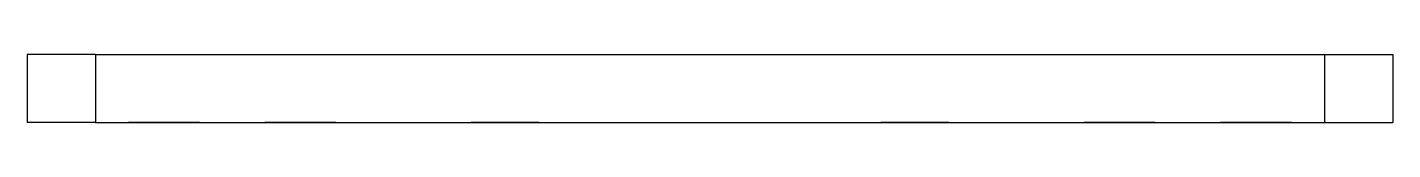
# Model space of a CAD drawing. Extents: x -50 to 50, y -5 to 0.
import ezdxf

# ---------------------------------------------------------------- set-up
doc = ezdxf.new("R2010")
doc.units = 0
doc.layers.get('0').update_dxf_attribs({"linetype": 'continuous'})

# ---------------------------------------------------------------- blocks, each defined once
blk = doc.blocks.new('FILLET')
at = {"color": 0}
for p, q in [((-50, 0), (-50, -5)), ((-45, 0), (45, 0)), ((-45, 0), (-45, -5)), ((45, 0), (45, -5)), ((50, 0), (50, -5)), ((-45, -5), (45, -5))]:
    blk.add_line(p, q, dxfattribs=at)
for points in [[(-45, 0), (-45.05, 0), (-45.1, 0), (-45.15, 0), (-45.2, 0), (-45.25, 0), (-45.3, 0), (-45.35, 0), (-45.4, 0), (-45.45, 0), (-45.5, 0), (-45.55, 0), (-45.6, 0), (-45.65, 0), (-45.7, 0), (-45.75, 0), (-45.8, 0), (-45.85, 0), (-45.9, 0), (-45.95, 0), (-46, 0), (-46.05, 0), (-46.1, 0), (-46.15, 0), (-46.2, 0), (-46.25, 0), (-46.3, 0), (-46.35, 0), (-46.4, 0), (-46.45, 0), (-46.5, 0), (-46.55, 0), (-46.6, 0), (-46.65, 0), (-46.7, 0), (-46.75, 0), (-46.8, 0), (-46.85, 0), (-46.9, 0), (-46.95, 0), (-47, 0), (-47.05, 0), (-47.1, 0), (-47.15, 0), (-47.2, 0), (-47.25, 0), (-47.3, 0), (-47.35, 0), (-47.4, 0), (-47.45, 0), (-47.5, 0), (-47.55, 0), (-47.6, 0), (-47.65, 0), (-47.7, 0), (-47.75, 0), (-47.8, 0), (-47.85, 0), (-47.9, 0), (-47.95, 0), (-48, 0), (-48.05, 0), (-48.1, 0), (-48.15, 0), (-48.2, 0), (-48.25, 0), (-48.3, 0), (-48.35, 0), (-48.4, 0), (-48.45, 0), (-48.5, 0), (-48.55, 0), (-48.6, 0), (-48.65, 0), (-48.7, 0), (-48.75, 0), (-48.8, 0), (-48.85, 0), (-48.9, 0), (-48.95, 0), (-49, 0), (-49.05, 0), (-49.1, 0), (-49.15, 0), (-49.2, 0), (-49.25, 0), (-49.3, 0), (-49.35, 0), (-49.4, 0), (-49.45, 0), (-49.5, 0), (-49.55, 0), (-49.6, 0), (-49.65, 0), (-49.7, 0), (-49.75, 0), (-49.8, 0), (-49.85, 0), (-49.9, 0), (-49.95, 0), (-50, 0)], [(45, 0), (45.05, 0), (45.1, 0), (45.15, 0), (45.2, 0), (45.25, 0), (45.3, 0), (45.35, 0), (45.4, 0), (45.45, 0), (45.5, 0), (45.55, 0), (45.6, 0), (45.65, 0), (45.7, 0), (45.75, 0), (45.8, 0), (45.85, 0), (45.9, 0), (45.95, 0), (46, 0), (46.05, 0), (46.1, 0), (46.15, 0), (46.2, 0), (46.25, 0), (46.3, 0), (46.35, 0), (46.4, 0), (46.45, 0), (46.5, 0), (46.55, 0), (46.6, 0), (46.65, 0), (46.7, 0), (46.75, 0), (46.8, 0), (46.85, 0), (46.9, 0), (46.95, 0), (47, 0), (47.05, 0), (47.1, 0), (47.15, 0), (47.2, 0), (47.25, 0), (47.3, 0), (47.35, 0), (47.4, 0), (47.45, 0), (47.5, 0), (47.55, 0), (47.6, 0), (47.65, 0), (47.7, 0), (47.75, 0), (47.8, 0), (47.85, 0), (47.9, 0), (47.95, 0), (48, 0), (48.05, 0), (48.1, 0), (48.15, 0), (48.2, 0), (48.25, 0), (48.3, 0), (48.35, 0), (48.4, 0), (48.45, 0), (48.5, 0), (48.55, 0), (48.6, 0), (48.65, 0), (48.7, 0), (48.75, 0), (48.8, 0), (48.85, 0), (48.9, 0), (48.95, 0), (49, 0), (49.05, 0), (49.1, 0), (49.15, 0), (49.2, 0), (49.25, 0), (49.3, 0), (49.35, 0), (49.4, 0), (49.45, 0), (49.5, 0), (49.55, 0), (49.6, 0), (49.65, 0), (49.7, 0), (49.75, 0), (49.8, 0), (49.85, 0), (49.9, 0), (49.95, 0), (50, 0)], [(-45, -5), (-45.05, -5), (-45.1, -5), (-45.15, -5), (-45.2, -5), (-45.25, -5), (-45.3, -5), (-45.35, -5), (-45.4, -5), (-45.45, -5), (-45.5, -5), (-45.55, -5), (-45.6, -5), (-45.65, -5), (-45.7, -5), (-45.75, -5), (-45.8, -5), (-45.85, -5), (-45.9, -5), (-45.95, -5), (-46, -5), (-46.05, -5), (-46.1, -5), (-46.15, -5), (-46.2, -5), (-46.25, -5), (-46.3, -5), (-46.35, -5), (-46.4, -5), (-46.45, -5), (-46.5, -5), (-46.55, -5), (-46.6, -5), (-46.65, -5), (-46.7, -5), (-46.75, -5), (-46.8, -5), (-46.85, -5), (-46.9, -5), (-46.95, -5), (-47, -5), (-47.05, -5), (-47.1, -5), (-47.15, -5), (-47.2, -5), (-47.25, -5), (-47.3, -5), (-47.35, -5), (-47.4, -5), (-47.45, -5), (-47.5, -5), (-47.55, -5), (-47.6, -5), (-47.65, -5), (-47.7, -5), (-47.75, -5), (-47.8, -5), (-47.85, -5), (-47.9, -5), (-47.95, -5), (-48, -5), (-48.05, -5), (-48.1, -5), (-48.15, -5), (-48.2, -5), (-48.25, -5), (-48.3, -5), (-48.35, -5), (-48.4, -5), (-48.45, -5), (-48.5, -5), (-48.55, -5), (-48.6, -5), (-48.65, -5), (-48.7, -5), (-48.75, -5), (-48.8, -5), (-48.85, -5), (-48.9, -5), (-48.95, -5), (-49, -5), (-49.05, -5), (-49.1, -5), (-49.15, -5), (-49.2, -5), (-49.25, -5), (-49.3, -5), (-49.35, -5), (-49.4, -5), (-49.45, -5), (-49.5, -5), (-49.55, -5), (-49.6, -5), (-49.65, -5), (-49.7, -5), (-49.75, -5), (-49.8, -5), (-49.85, -5), (-49.9, -5), (-49.95, -5), (-50, -5)], [(-37.4, -5), (-37.45, -5), (-37.5, -5), (-37.55, -5), (-37.6, -5), (-37.65, -5), (-37.7, -5), (-37.75, -5), (-37.8, -5), (-37.85, -5), (-37.9, -5), (-37.95, -5), (-38, -5), (-38.05, -5), (-38.1, -5), (-38.15, -5), (-38.2, -5), (-38.25, -5), (-38.3, -5), (-38.35, -5), (-38.4, -5), (-38.45, -5), (-38.5, -5), (-38.55, -5), (-38.6, -5), (-38.65, -5), (-38.7, -5), (-38.75, -5), (-38.8, -5), (-38.85, -5), (-38.9, -5), (-38.95, -5), (-39, -5), (-39.05, -5), (-39.1, -5), (-39.15, -5), (-39.2, -5), (-39.25, -5), (-39.3, -5), (-39.35, -5), (-39.4, -5), (-39.45, -5), (-39.5, -5), (-39.55, -5), (-39.6, -5), (-39.65, -5), (-39.7, -5), (-39.75, -5), (-39.8, -5), (-39.85, -5), (-39.9, -5), (-39.95, -5), (-40, -5), (-40.05, -5), (-40.1, -5), (-40.15, -5), (-40.2, -5), (-40.25, -5), (-40.3, -5), (-40.35, -5), (-40.4, -5), (-40.45, -5), (-40.5, -5), (-40.55, -5), (-40.6, -5), (-40.65, -5), (-40.7, -5), (-40.75, -5), (-40.8, -5), (-40.85, -5), (-40.9, -5), (-40.95, -5), (-41, -5), (-41.05, -5), (-41.1, -5), (-41.15, -5), (-41.2, -5), (-41.25, -5), (-41.3, -5), (-41.35, -5), (-41.4, -5), (-41.45, -5), (-41.5, -5), (-41.55, -5), (-41.6, -5), (-41.65, -5), (-41.7, -5), (-41.75, -5), (-41.8, -5), (-41.85, -5), (-41.9, -5), (-41.95, -5), (-42, -5), (-42.05, -5), (-42.1, -5), (-42.15, -5), (-42.2, -5), (-42.25, -5), (-42.3, -5), (-42.35, -5), (-42.4, -5), (-42.45, -5), (-42.5, -5), (-42.55, -5), (-42.6, -5)], [(-27.4, -5), (-27.45, -5), (-27.5, -5), (-27.55, -5), (-27.6, -5), (-27.65, -5), (-27.7, -5), (-27.75, -5), (-27.8, -5), (-27.85, -5), (-27.9, -5), (-27.95, -5), (-28, -5), (-28.05, -5), (-28.1, -5), (-28.15, -5), (-28.2, -5), (-28.25, -5), (-28.3, -5), (-28.35, -5), (-28.4, -5), (-28.45, -5), (-28.5, -5), (-28.55, -5), (-28.6, -5), (-28.65, -5), (-28.7, -5), (-28.75, -5), (-28.8, -5), (-28.85, -5), (-28.9, -5), (-28.95, -5), (-29, -5), (-29.05, -5), (-29.1, -5), (-29.15, -5), (-29.2, -5), (-29.25, -5), (-29.3, -5), (-29.35, -5), (-29.4, -5), (-29.45, -5), (-29.5, -5), (-29.55, -5), (-29.6, -5), (-29.65, -5), (-29.7, -5), (-29.75, -5), (-29.8, -5), (-29.85, -5), (-29.9, -5), (-29.95, -5), (-30, -5), (-30.05, -5), (-30.1, -5), (-30.15, -5), (-30.2, -5), (-30.25, -5), (-30.3, -5), (-30.35, -5), (-30.4, -5), (-30.45, -5), (-30.5, -5), (-30.55, -5), (-30.6, -5), (-30.65, -5), (-30.7, -5), (-30.75, -5), (-30.8, -5), (-30.85, -5), (-30.9, -5), (-30.95, -5), (-31, -5), (-31.05, -5), (-31.1, -5), (-31.15, -5), (-31.2, -5), (-31.25, -5), (-31.3, -5), (-31.35, -5), (-31.4, -5), (-31.45, -5), (-31.5, -5), (-31.55, -5), (-31.6, -5), (-31.65, -5), (-31.7, -5), (-31.75, -5), (-31.8, -5), (-31.85, -5), (-31.9, -5), (-31.95, -5), (-32, -5), (-32.05, -5), (-32.1, -5), (-32.15, -5), (-32.2, -5), (-32.25, -5), (-32.3, -5), (-32.35, -5), (-32.4, -5), (-32.45, -5), (-32.5, -5), (-32.55, -5), (-32.6, -5)], [(-12.5, -5), (-12.55, -5), (-12.6, -5), (-12.65, -5), (-12.7, -5), (-12.75, -5), (-12.8, -5), (-12.85, -5), (-12.9, -5), (-12.95, -5), (-13, -5), (-13.05, -5), (-13.1, -5), (-13.15, -5), (-13.2, -5), (-13.25, -5), (-13.3, -5), (-13.35, -5), (-13.4, -5), (-13.45, -5), (-13.5, -5), (-13.55, -5), (-13.6, -5), (-13.65, -5), (-13.7, -5), (-13.75, -5), (-13.8, -5), (-13.85, -5), (-13.9, -5), (-13.95, -5), (-14, -5), (-14.05, -5), (-14.1, -5), (-14.15, -5), (-14.2, -5), (-14.25, -5), (-14.3, -5), (-14.35, -5), (-14.4, -5), (-14.45, -5), (-14.5, -5), (-14.55, -5), (-14.6, -5), (-14.65, -5), (-14.7, -5), (-14.75, -5), (-14.8, -5), (-14.85, -5), (-14.9, -5), (-14.95, -5), (-15, -5), (-15.05, -5), (-15.1, -5), (-15.15, -5), (-15.2, -5), (-15.25, -5), (-15.3, -5), (-15.35, -5), (-15.4, -5), (-15.45, -5), (-15.5, -5), (-15.55, -5), (-15.6, -5), (-15.65, -5), (-15.7, -5), (-15.75, -5), (-15.8, -5), (-15.85, -5), (-15.9, -5), (-15.95, -5), (-16, -5), (-16.05, -5), (-16.1, -5), (-16.15, -5), (-16.2, -5), (-16.25, -5), (-16.3, -5), (-16.35, -5), (-16.4, -5), (-16.45, -5), (-16.5, -5), (-16.55, -5), (-16.6, -5), (-16.65, -5), (-16.7, -5), (-16.75, -5), (-16.8, -5), (-16.85, -5), (-16.9, -5), (-16.95, -5), (-17, -5), (-17.05, -5), (-17.1, -5), (-17.15, -5), (-17.2, -5), (-17.25, -5), (-17.3, -5), (-17.35, -5), (-17.4, -5), (-17.45, -5), (-17.5, -5)], [(17.5, -5), (17.45, -5), (17.4, -5), (17.35, -5), (17.3, -5), (17.25, -5), (17.2, -5), (17.15, -5), (17.1, -5), (17.05, -5), (17, -5), (16.95, -5), (16.9, -5), (16.85, -5), (16.8, -5), (16.75, -5), (16.7, -5), (16.65, -5), (16.6, -5), (16.55, -5), (16.5, -5), (16.45, -5), (16.4, -5), (16.35, -5), (16.3, -5), (16.25, -5), (16.2, -5), (16.15, -5), (16.1, -5), (16.05, -5), (16, -5), (15.95, -5), (15.9, -5), (15.85, -5), (15.8, -5), (15.75, -5), (15.7, -5), (15.65, -5), (15.6, -5), (15.55, -5), (15.5, -5), (15.45, -5), (15.4, -5), (15.35, -5), (15.3, -5), (15.25, -5), (15.2, -5), (15.15, -5), (15.1, -5), (15.05, -5), (15, -5), (14.95, -5), (14.9, -5), (14.85, -5), (14.8, -5), (14.75, -5), (14.7, -5), (14.65, -5), (14.6, -5), (14.55, -5), (14.5, -5), (14.45, -5), (14.4, -5), (14.35, -5), (14.3, -5), (14.25, -5), (14.2, -5), (14.15, -5), (14.1, -5), (14.05, -5), (14, -5), (13.95, -5), (13.9, -5), (13.85, -5), (13.8, -5), (13.75, -5), (13.7, -5), (13.65, -5), (13.6, -5), (13.55, -5), (13.5, -5), (13.45, -5), (13.4, -5), (13.35, -5), (13.3, -5), (13.25, -5), (13.2, -5), (13.15, -5), (13.1, -5), (13.05, -5), (13, -5), (12.95, -5), (12.9, -5), (12.85, -5), (12.8, -5), (12.75, -5), (12.7, -5), (12.65, -5), (12.6, -5), (12.55, -5), (12.5, -5)], [(32.6, -5), (32.55, -5), (32.5, -5), (32.45, -5), (32.4, -5), (32.35, -5), (32.3, -5), (32.25, -5), (32.2, -5), (32.15, -5), (32.1, -5), (32.05, -5), (32, -5), (31.95, -5), (31.9, -5), (31.85, -5), (31.8, -5), (31.75, -5), (31.7, -5), (31.65, -5), (31.6, -5), (31.55, -5), (31.5, -5), (31.45, -5), (31.4, -5), (31.35, -5), (31.3, -5), (31.25, -5), (31.2, -5), (31.15, -5), (31.1, -5), (31.05, -5), (31, -5), (30.95, -5), (30.9, -5), (30.85, -5), (30.8, -5), (30.75, -5), (30.7, -5), (30.65, -5), (30.6, -5), (30.55, -5), (30.5, -5), (30.45, -5), (30.4, -5), (30.35, -5), (30.3, -5), (30.25, -5), (30.2, -5), (30.15, -5), (30.1, -5), (30.05, -5), (30, -5), (29.95, -5), (29.9, -5), (29.85, -5), (29.8, -5), (29.75, -5), (29.7, -5), (29.65, -5), (29.6, -5), (29.55, -5), (29.5, -5), (29.45, -5), (29.4, -5), (29.35, -5), (29.3, -5), (29.25, -5), (29.2, -5), (29.15, -5), (29.1, -5), (29.05, -5), (29, -5), (28.95, -5), (28.9, -5), (28.85, -5), (28.8, -5), (28.75, -5), (28.7, -5), (28.65, -5), (28.6, -5), (28.55, -5), (28.5, -5), (28.45, -5), (28.4, -5), (28.35, -5), (28.3, -5), (28.25, -5), (28.2, -5), (28.15, -5), (28.1, -5), (28.05, -5), (28, -5), (27.95, -5), (27.9, -5), (27.85, -5), (27.8, -5), (27.75, -5), (27.7, -5), (27.65, -5), (27.6, -5), (27.55, -5), (27.5, -5), (27.45, -5), (27.4, -5)], [(42.6, -5), (42.55, -5), (42.5, -5), (42.45, -5), (42.4, -5), (42.35, -5), (42.3, -5), (42.25, -5), (42.2, -5), (42.15, -5), (42.1, -5), (42.05, -5), (42, -5), (41.95, -5), (41.9, -5), (41.85, -5), (41.8, -5), (41.75, -5), (41.7, -5), (41.65, -5), (41.6, -5), (41.55, -5), (41.5, -5), (41.45, -5), (41.4, -5), (41.35, -5), (41.3, -5), (41.25, -5), (41.2, -5), (41.15, -5), (41.1, -5), (41.05, -5), (41, -5), (40.95, -5), (40.9, -5), (40.85, -5), (40.8, -5), (40.75, -5), (40.7, -5), (40.65, -5), (40.6, -5), (40.55, -5), (40.5, -5), (40.45, -5), (40.4, -5), (40.35, -5), (40.3, -5), (40.25, -5), (40.2, -5), (40.15, -5), (40.1, -5), (40.05, -5), (40, -5), (39.95, -5), (39.9, -5), (39.85, -5), (39.8, -5), (39.75, -5), (39.7, -5), (39.65, -5), (39.6, -5), (39.55, -5), (39.5, -5), (39.45, -5), (39.4, -5), (39.35, -5), (39.3, -5), (39.25, -5), (39.2, -5), (39.15, -5), (39.1, -5), (39.05, -5), (39, -5), (38.95, -5), (38.9, -5), (38.85, -5), (38.8, -5), (38.75, -5), (38.7, -5), (38.65, -5), (38.6, -5), (38.55, -5), (38.5, -5), (38.45, -5), (38.4, -5), (38.35, -5), (38.3, -5), (38.25, -5), (38.2, -5), (38.15, -5), (38.1, -5), (38.05, -5), (38, -5), (37.95, -5), (37.9, -5), (37.85, -5), (37.8, -5), (37.75, -5), (37.7, -5), (37.65, -5), (37.6, -5), (37.55, -5), (37.5, -5), (37.45, -5), (37.4, -5)], [(45, -5), (45.05, -5), (45.1, -5), (45.15, -5), (45.2, -5), (45.25, -5), (45.3, -5), (45.35, -5), (45.4, -5), (45.45, -5), (45.5, -5), (45.55, -5), (45.6, -5), (45.65, -5), (45.7, -5), (45.75, -5), (45.8, -5), (45.85, -5), (45.9, -5), (45.95, -5), (46, -5), (46.05, -5), (46.1, -5), (46.15, -5), (46.2, -5), (46.25, -5), (46.3, -5), (46.35, -5), (46.4, -5), (46.45, -5), (46.5, -5), (46.55, -5), (46.6, -5), (46.65, -5), (46.7, -5), (46.75, -5), (46.8, -5), (46.85, -5), (46.9, -5), (46.95, -5), (47, -5), (47.05, -5), (47.1, -5), (47.15, -5), (47.2, -5), (47.25, -5), (47.3, -5), (47.35, -5), (47.4, -5), (47.45, -5), (47.5, -5), (47.55, -5), (47.6, -5), (47.65, -5), (47.7, -5), (47.75, -5), (47.8, -5), (47.85, -5), (47.9, -5), (47.95, -5), (48, -5), (48.05, -5), (48.1, -5), (48.15, -5), (48.2, -5), (48.25, -5), (48.3, -5), (48.35, -5), (48.4, -5), (48.45, -5), (48.5, -5), (48.55, -5), (48.6, -5), (48.65, -5), (48.7, -5), (48.75, -5), (48.8, -5), (48.85, -5), (48.9, -5), (48.95, -5), (49, -5), (49.05, -5), (49.1, -5), (49.15, -5), (49.2, -5), (49.25, -5), (49.3, -5), (49.35, -5), (49.4, -5), (49.45, -5), (49.5, -5), (49.55, -5), (49.6, -5), (49.65, -5), (49.7, -5), (49.75, -5), (49.8, -5), (49.85, -5), (49.9, -5), (49.95, -5), (50, -5)]]:
    blk.add_lwpolyline(points, dxfattribs=at)

msp = doc.modelspace()

# ---------------------------------------------------------------- block references
at = {"color": 0}
msp.add_blockref('FILLET', (0, 0), dxfattribs=at)

doc.saveas('drawing.dxf')
